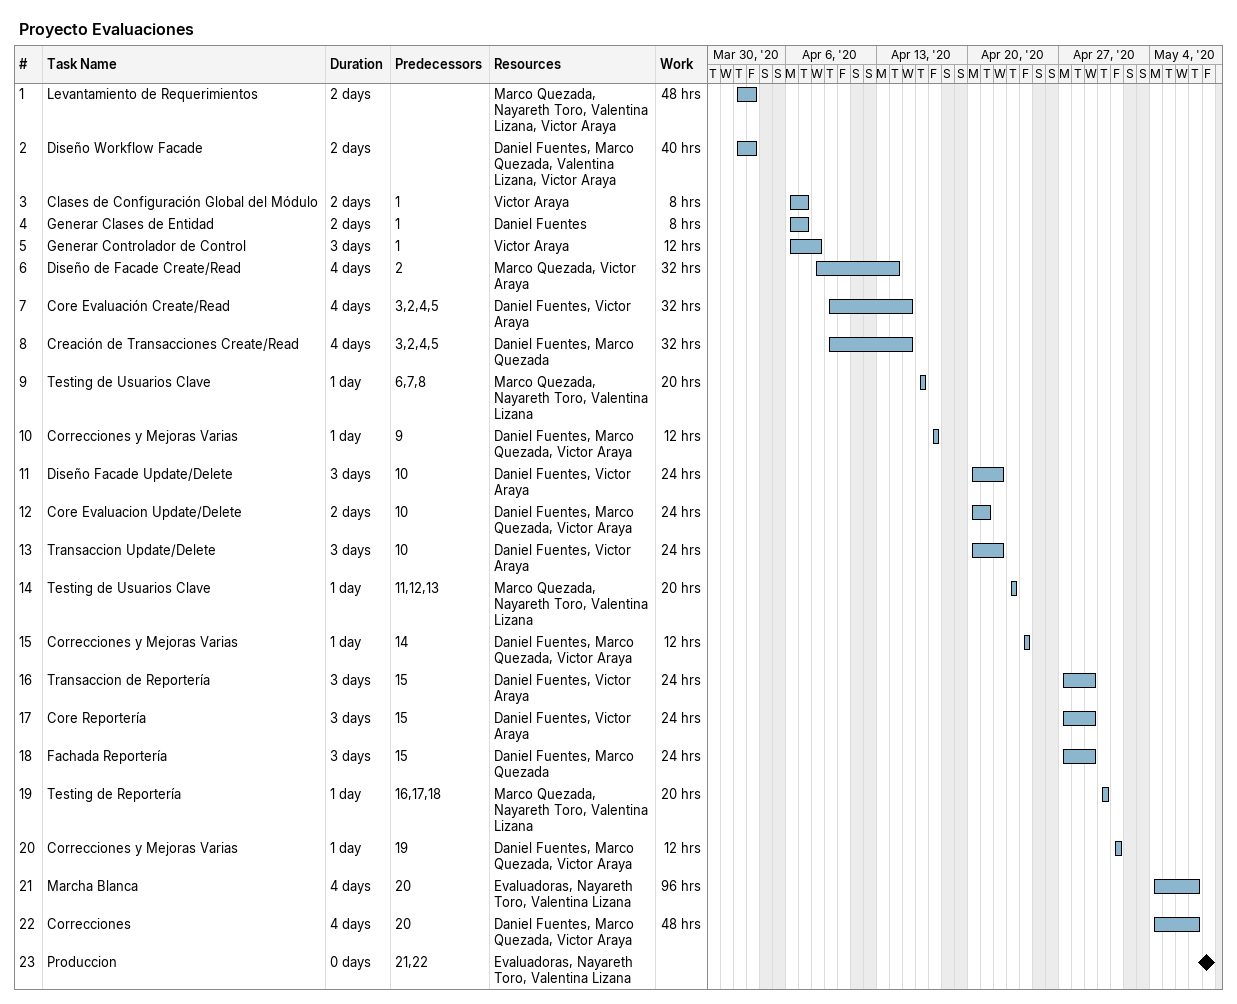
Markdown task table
Proyecto Evaluaciones

| ID | Task | Duration | Start | Finish | Predecessors | Resources | Work (h) |
|---|---|---|---|---|---|---|---|
| 1 | Levantamiento de Requerimientos | 2d | 2020-04-02 | 2020-04-03 |  | Marco Quezada, Nayareth Toro, Valentina Lizana, Victor Araya | 48 |
| 2 | Diseño Workflow Facade | 2d | 2020-04-02 | 2020-04-03 |  | Daniel Fuentes, Marco Quezada, Valentina Lizana, Victor Araya | 40 |
| 3 | Clases de Configuración Global del Módulo | 2d | 2020-04-06 | 2020-04-07 | 1 | Victor Araya | 8 |
| 4 | Generar Clases de Entidad | 2d | 2020-04-06 | 2020-04-07 | 1 | Daniel Fuentes | 8 |
| 5 | Generar Controlador de Control | 3d | 2020-04-06 | 2020-04-08 | 1 | Victor Araya | 12 |
| 6 | Diseño de Facade Create/Read | 4d | 2020-04-08 | 2020-04-14 | 2 | Marco Quezada, Victor Araya | 32 |
| 7 | Core Evaluación Create/Read | 4d | 2020-04-09 | 2020-04-15 | 3, 2, 4, 5 | Daniel Fuentes, Victor Araya | 32 |
| 8 | Creación de Transacciones Create/Read | 4d | 2020-04-09 | 2020-04-15 | 3, 2, 4, 5 | Daniel Fuentes, Marco Quezada | 32 |
| 9 | Testing de Usuarios Clave | 1d | 2020-04-16 | 2020-04-16 | 6, 7, 8 | Marco Quezada, Nayareth Toro, Valentina Lizana | 20 |
| 10 | Correcciones y Mejoras Varias | 1d | 2020-04-17 | 2020-04-17 | 9 | Daniel Fuentes, Marco Quezada, Victor Araya | 12 |
| 11 | Diseño Facade Update/Delete | 3d | 2020-04-20 | 2020-04-22 | 10 | Daniel Fuentes, Victor Araya | 24 |
| 12 | Core Evaluacion Update/Delete | 2d | 2020-04-20 | 2020-04-21 | 10 | Daniel Fuentes, Marco Quezada, Victor Araya | 24 |
| 13 | Transaccion Update/Delete | 3d | 2020-04-20 | 2020-04-22 | 10 | Daniel Fuentes, Victor Araya | 24 |
| 14 | Testing de Usuarios Clave | 1d | 2020-04-23 | 2020-04-23 | 11, 12, 13 | Marco Quezada, Nayareth Toro, Valentina Lizana | 20 |
| 15 | Correcciones y Mejoras Varias | 1d | 2020-04-24 | 2020-04-24 | 14 | Daniel Fuentes, Marco Quezada, Victor Araya | 12 |
| 16 | Transaccion de Reportería | 3d | 2020-04-27 | 2020-04-29 | 15 | Daniel Fuentes, Victor Araya | 24 |
| 17 | Core Reportería | 3d | 2020-04-27 | 2020-04-29 | 15 | Daniel Fuentes, Victor Araya | 24 |
| 18 | Fachada Reportería | 3d | 2020-04-27 | 2020-04-29 | 15 | Daniel Fuentes, Marco Quezada | 24 |
| 19 | Testing de Reportería | 1d | 2020-04-30 | 2020-04-30 | 16, 17, 18 | Marco Quezada, Nayareth Toro, Valentina Lizana | 20 |
| 20 | Correcciones y Mejoras Varias | 1d | 2020-05-01 | 2020-05-01 | 19 | Daniel Fuentes, Marco Quezada, Victor Araya | 12 |
| 21 | Marcha Blanca | 4d | 2020-05-04 | 2020-05-07 | 20 | Evaluadoras, Nayareth Toro, Valentina Lizana | 96 |
| 22 | Correcciones | 4d | 2020-05-04 | 2020-05-07 | 20 | Daniel Fuentes, Marco Quezada, Victor Araya | 48 |
| 23 | Produccion | 0d | 2020-05-08 | 2020-05-08 | 21, 22 | Evaluadoras, Nayareth Toro, Valentina Lizana |  |
